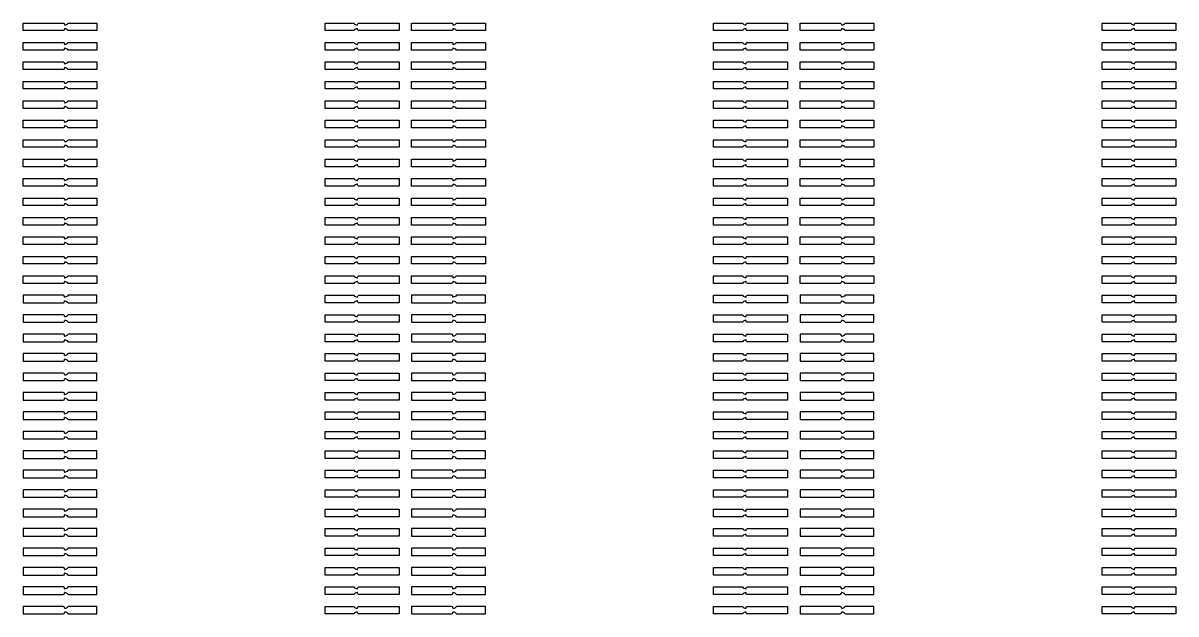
# Model space of a CAD drawing. Extents: x 15393 to 105743, y 58698 to 87977.
# Drawn here: x 59573 to 60493, y 58706 to 59177 of the extents above; entities that cross this region are included whole.
import ezdxf

# ---------------------------------------------------------------- set-up
doc = ezdxf.new("R2010")
doc.units = 13
doc.header["$MEASUREMENT"] = 0
doc.layers.add('Trap Layer', color=80, linetype='Continuous')

# ---------------------------------------------------------------- blocks, each defined once
blk = doc.blocks.new('*U152')
at = {"layer": 'Trap Layer'}
for p, q in [((2.5, 3), (-29.5, 3)), ((-29.5, 3), (-29.5, -3)), ((3.5, 1.76), (3.5, 2)), ((29.5, 3), (6.5, 3)), ((29.5, -3), (29.5, 3)), ((-29.5, -3), (2.5, -3)), ((3.5, -2), (3.5, -1.76)), ((6.5, -3), (29.5, -3))]:
    blk.add_line(p, q, dxfattribs=at)
for centre, radius, start, end in [((2.5, 2), 1, 0, 90), ((3.75, 1.76), 0.25, 180, 274.09604), ((3.5, 5.25), 3.75, 274.09604, 323.1301), ((2.5, -2), 1, 270, 0), ((3.75, -1.76), 0.25, 85.90396, 180), ((3.5, -5.25), 3.75, 36.8699, 85.90396)]:
    blk.add_arc(centre, radius, start, end, dxfattribs=at)
blk = doc.blocks.new('*U153')
at = {"layer": 'Trap Layer', "color": 0, "linetype": 'ByBlock', "lineweight": -2, "transparency": 16777216}
for p in [(0, 0), (0, -15.5), (0, -31), (0, -46.5), (0, -62), (0, -77.5), (0, -93), (0, -108.5), (0, -124), (0, -139.5), (0, -155), (0, -170.5), (0, -186), (0, -201.5), (0, -217), (0, -232.5)]:
    blk.add_blockref('*U152', p, dxfattribs=at)
blk = doc.blocks.new('*U156')
at = {"layer": 'Trap Layer'}
for p, q in [((2.5, 3), (-29.5, 3)), ((-29.5, 3), (-29.5, -3)), ((3.5, 1.76), (3.5, 2)), ((29.5, 3), (6.5, 3)), ((29.5, -3), (29.5, 3)), ((-29.5, -3), (2.5, -3)), ((3.5, -2), (3.5, -1.76)), ((6.5, -3), (29.5, -3))]:
    blk.add_line(p, q, dxfattribs=at)
for centre, radius, start, end in [((2.5, 2), 1, 0, 90), ((3.75, 1.76), 0.25, 180, 274.09604), ((3.5, 5.25), 3.75, 274.09604, 323.1301), ((2.5, -2), 1, 270, 0), ((3.75, -1.76), 0.25, 85.90396, 180), ((3.5, -5.25), 3.75, 36.8699, 85.90396)]:
    blk.add_arc(centre, radius, start, end, dxfattribs=at)
blk = doc.blocks.new('*U157')
at = {"layer": 'Trap Layer', "color": 0, "linetype": 'ByBlock', "lineweight": -2, "transparency": 16777216}
for p in [(0, 0), (0, -15.5), (0, -31), (0, -46.5), (0, -62), (0, -77.5), (0, -93), (0, -108.5), (0, -124), (0, -139.5), (0, -155), (0, -170.5), (0, -186), (0, -201.5), (0, -217), (0, -232.5)]:
    blk.add_blockref('*U156', p, dxfattribs=at)
blk = doc.blocks.new('*U160')
at = {"layer": 'Trap Layer'}
for p, q in [((2.5, 3), (-29.5, 3)), ((-29.5, 3), (-29.5, -3)), ((3.5, 1.76), (3.5, 2)), ((29.5, 3), (6.5, 3)), ((29.5, -3), (29.5, 3)), ((-29.5, -3), (2.5, -3)), ((3.5, -2), (3.5, -1.76)), ((6.5, -3), (29.5, -3))]:
    blk.add_line(p, q, dxfattribs=at)
for centre, radius, start, end in [((2.5, 2), 1, 0, 90), ((3.75, 1.76), 0.25, 180, 274.09604), ((3.5, 5.25), 3.75, 274.09604, 323.1301), ((2.5, -2), 1, 270, 0), ((3.75, -1.76), 0.25, 85.90396, 180), ((3.5, -5.25), 3.75, 36.8699, 85.90396)]:
    blk.add_arc(centre, radius, start, end, dxfattribs=at)
blk = doc.blocks.new('*U161')
at = {"layer": 'Trap Layer', "color": 0, "linetype": 'ByBlock', "lineweight": -2, "transparency": 16777216}
for p in [(0, 0), (0, -15.5), (0, -31), (0, -46.5), (0, -62), (0, -77.5), (0, -93), (0, -108.5), (0, -124), (0, -139.5), (0, -155), (0, -170.5), (0, -186), (0, -201.5), (0, -217), (0, -232.5)]:
    blk.add_blockref('*U160', p, dxfattribs=at)

msp = doc.modelspace()

# ---------------------------------------------------------------- linework, layer by layer
at = {"layer": 'Trap Layer'}
for points in [[(59606.58, 59175.54, 0.217277), (59609.31, 59177.03), (59632.31, 59177.03), (59632.31, 59171.03), (59609.31, 59171.03, 0.217277), (59606.58, 59172.52, 0.435311), (59606.31, 59172.27), (59606.31, 59172.03, -0.414214), (59605.31, 59171.03), (59573.31, 59171.03), (59573.31, 59177.03), (59605.31, 59177.03, -0.414214), (59606.31, 59176.03), (59606.31, 59175.79, 0.435311)], [(59840.04, 59172.52, 0.217277), (59837.31, 59171.03), (59814.31, 59171.03), (59814.31, 59177.03), (59837.31, 59177.03, 0.217277), (59840.04, 59175.54, 0.435311), (59840.31, 59175.79), (59840.31, 59176.03, -0.414214), (59841.31, 59177.03), (59873.31, 59177.03), (59873.31, 59171.03), (59841.31, 59171.03, -0.414214), (59840.31, 59172.03), (59840.31, 59172.27, 0.435311)], [(59916.58, 59175.54, 0.217277), (59919.31, 59177.03), (59942.31, 59177.03), (59942.31, 59171.03), (59919.31, 59171.03, 0.217277), (59916.58, 59172.52, 0.435311), (59916.31, 59172.27), (59916.31, 59172.03, -0.414214), (59915.31, 59171.03), (59883.31, 59171.03), (59883.31, 59177.03), (59915.31, 59177.03, -0.414214), (59916.31, 59176.03), (59916.31, 59175.79, 0.435311)], [(60150.04, 59172.52, 0.217277), (60147.31, 59171.03), (60124.31, 59171.03), (60124.31, 59177.03), (60147.31, 59177.03, 0.217277), (60150.04, 59175.54, 0.435311), (60150.31, 59175.79), (60150.31, 59176.03, -0.414214), (60151.31, 59177.03), (60183.31, 59177.03), (60183.31, 59171.03), (60151.31, 59171.03, -0.414214), (60150.31, 59172.03), (60150.31, 59172.27, 0.435311)], [(60226.58, 59175.54, 0.217277), (60229.31, 59177.03), (60252.31, 59177.03), (60252.31, 59171.03), (60229.31, 59171.03, 0.217277), (60226.58, 59172.52, 0.435311), (60226.31, 59172.27), (60226.31, 59172.03, -0.414214), (60225.31, 59171.03), (60193.31, 59171.03), (60193.31, 59177.03), (60225.31, 59177.03, -0.414214), (60226.31, 59176.03), (60226.31, 59175.79, 0.435311)], [(60460.04, 59172.52, 0.217277), (60457.31, 59171.03), (60434.31, 59171.03), (60434.31, 59177.03), (60457.31, 59177.03, 0.217277), (60460.04, 59175.54, 0.435311), (60460.31, 59175.79), (60460.31, 59176.03, -0.414214), (60461.31, 59177.03), (60493.31, 59177.03), (60493.31, 59171.03), (60461.31, 59171.03, -0.414214), (60460.31, 59172.03), (60460.31, 59172.27, 0.435311)], [(59606.58, 59160.04, 0.217277), (59609.31, 59161.53), (59632.31, 59161.53), (59632.31, 59155.53), (59609.31, 59155.53, 0.217277), (59606.58, 59157.02, 0.435311), (59606.31, 59156.77), (59606.31, 59156.53, -0.414214), (59605.31, 59155.53), (59573.31, 59155.53), (59573.31, 59161.53), (59605.31, 59161.53, -0.414214), (59606.31, 59160.53), (59606.31, 59160.29, 0.435311)], [(59840.04, 59157.02, 0.217277), (59837.31, 59155.53), (59814.31, 59155.53), (59814.31, 59161.53), (59837.31, 59161.53, 0.217277), (59840.04, 59160.04, 0.435311), (59840.31, 59160.29), (59840.31, 59160.53, -0.414214), (59841.31, 59161.53), (59873.31, 59161.53), (59873.31, 59155.53), (59841.31, 59155.53, -0.414214), (59840.31, 59156.53), (59840.31, 59156.77, 0.435311)], [(59916.58, 59160.04, 0.217277), (59919.31, 59161.53), (59942.31, 59161.53), (59942.31, 59155.53), (59919.31, 59155.53, 0.217277), (59916.58, 59157.02, 0.435311), (59916.31, 59156.77), (59916.31, 59156.53, -0.414214), (59915.31, 59155.53), (59883.31, 59155.53), (59883.31, 59161.53), (59915.31, 59161.53, -0.414214), (59916.31, 59160.53), (59916.31, 59160.29, 0.435311)], [(60150.04, 59157.02, 0.217277), (60147.31, 59155.53), (60124.31, 59155.53), (60124.31, 59161.53), (60147.31, 59161.53, 0.217277), (60150.04, 59160.04, 0.435311), (60150.31, 59160.29), (60150.31, 59160.53, -0.414214), (60151.31, 59161.53), (60183.31, 59161.53), (60183.31, 59155.53), (60151.31, 59155.53, -0.414214), (60150.31, 59156.53), (60150.31, 59156.77, 0.435311)], [(60226.58, 59160.04, 0.217277), (60229.31, 59161.53), (60252.31, 59161.53), (60252.31, 59155.53), (60229.31, 59155.53, 0.217277), (60226.58, 59157.02, 0.435311), (60226.31, 59156.77), (60226.31, 59156.53, -0.414214), (60225.31, 59155.53), (60193.31, 59155.53), (60193.31, 59161.53), (60225.31, 59161.53, -0.414214), (60226.31, 59160.53), (60226.31, 59160.29, 0.435311)], [(60460.04, 59157.02, 0.217277), (60457.31, 59155.53), (60434.31, 59155.53), (60434.31, 59161.53), (60457.31, 59161.53, 0.217277), (60460.04, 59160.04, 0.435311), (60460.31, 59160.29), (60460.31, 59160.53, -0.414214), (60461.31, 59161.53), (60493.31, 59161.53), (60493.31, 59155.53), (60461.31, 59155.53, -0.414214), (60460.31, 59156.53), (60460.31, 59156.77, 0.435311)], [(59606.58, 59144.54, 0.217277), (59609.31, 59146.03), (59632.31, 59146.03), (59632.31, 59140.03), (59609.31, 59140.03, 0.217277), (59606.58, 59141.52, 0.435311), (59606.31, 59141.27), (59606.31, 59141.03, -0.414214), (59605.31, 59140.03), (59573.31, 59140.03), (59573.31, 59146.03), (59605.31, 59146.03, -0.414214), (59606.31, 59145.03), (59606.31, 59144.79, 0.435311)], [(59840.04, 59141.52, 0.217277), (59837.31, 59140.03), (59814.31, 59140.03), (59814.31, 59146.03), (59837.31, 59146.03, 0.217277), (59840.04, 59144.54, 0.435311), (59840.31, 59144.79), (59840.31, 59145.03, -0.414214), (59841.31, 59146.03), (59873.31, 59146.03), (59873.31, 59140.03), (59841.31, 59140.03, -0.414214), (59840.31, 59141.03), (59840.31, 59141.27, 0.435311)], [(59916.58, 59144.54, 0.217277), (59919.31, 59146.03), (59942.31, 59146.03), (59942.31, 59140.03), (59919.31, 59140.03, 0.217277), (59916.58, 59141.52, 0.435311), (59916.31, 59141.27), (59916.31, 59141.03, -0.414214), (59915.31, 59140.03), (59883.31, 59140.03), (59883.31, 59146.03), (59915.31, 59146.03, -0.414214), (59916.31, 59145.03), (59916.31, 59144.79, 0.435311)], [(60150.04, 59141.52, 0.217277), (60147.31, 59140.03), (60124.31, 59140.03), (60124.31, 59146.03), (60147.31, 59146.03, 0.217277), (60150.04, 59144.54, 0.435311), (60150.31, 59144.79), (60150.31, 59145.03, -0.414214), (60151.31, 59146.03), (60183.31, 59146.03), (60183.31, 59140.03), (60151.31, 59140.03, -0.414214), (60150.31, 59141.03), (60150.31, 59141.27, 0.435311)], [(60226.58, 59144.54, 0.217277), (60229.31, 59146.03), (60252.31, 59146.03), (60252.31, 59140.03), (60229.31, 59140.03, 0.217277), (60226.58, 59141.52, 0.435311), (60226.31, 59141.27), (60226.31, 59141.03, -0.414214), (60225.31, 59140.03), (60193.31, 59140.03), (60193.31, 59146.03), (60225.31, 59146.03, -0.414214), (60226.31, 59145.03), (60226.31, 59144.79, 0.435311)], [(60460.04, 59141.52, 0.217277), (60457.31, 59140.03), (60434.31, 59140.03), (60434.31, 59146.03), (60457.31, 59146.03, 0.217277), (60460.04, 59144.54, 0.435311), (60460.31, 59144.79), (60460.31, 59145.03, -0.414214), (60461.31, 59146.03), (60493.31, 59146.03), (60493.31, 59140.03), (60461.31, 59140.03, -0.414214), (60460.31, 59141.03), (60460.31, 59141.27, 0.435311)], [(59606.58, 59129.04, 0.217277), (59609.31, 59130.53), (59632.31, 59130.53), (59632.31, 59124.53), (59609.31, 59124.53, 0.217277), (59606.58, 59126.02, 0.435311), (59606.31, 59125.77), (59606.31, 59125.53, -0.414214), (59605.31, 59124.53), (59573.31, 59124.53), (59573.31, 59130.53), (59605.31, 59130.53, -0.414214), (59606.31, 59129.53), (59606.31, 59129.29, 0.435311)], [(59840.04, 59126.02, 0.217277), (59837.31, 59124.53), (59814.31, 59124.53), (59814.31, 59130.53), (59837.31, 59130.53, 0.217277), (59840.04, 59129.04, 0.435311), (59840.31, 59129.29), (59840.31, 59129.53, -0.414214), (59841.31, 59130.53), (59873.31, 59130.53), (59873.31, 59124.53), (59841.31, 59124.53, -0.414214), (59840.31, 59125.53), (59840.31, 59125.77, 0.435311)], [(59916.58, 59129.04, 0.217277), (59919.31, 59130.53), (59942.31, 59130.53), (59942.31, 59124.53), (59919.31, 59124.53, 0.217277), (59916.58, 59126.02, 0.435311), (59916.31, 59125.77), (59916.31, 59125.53, -0.414214), (59915.31, 59124.53), (59883.31, 59124.53), (59883.31, 59130.53), (59915.31, 59130.53, -0.414214), (59916.31, 59129.53), (59916.31, 59129.29, 0.435311)], [(60150.04, 59126.02, 0.217277), (60147.31, 59124.53), (60124.31, 59124.53), (60124.31, 59130.53), (60147.31, 59130.53, 0.217277), (60150.04, 59129.04, 0.435311), (60150.31, 59129.29), (60150.31, 59129.53, -0.414214), (60151.31, 59130.53), (60183.31, 59130.53), (60183.31, 59124.53), (60151.31, 59124.53, -0.414214), (60150.31, 59125.53), (60150.31, 59125.77, 0.435311)], [(60226.58, 59129.04, 0.217277), (60229.31, 59130.53), (60252.31, 59130.53), (60252.31, 59124.53), (60229.31, 59124.53, 0.217277), (60226.58, 59126.02, 0.435311), (60226.31, 59125.77), (60226.31, 59125.53, -0.414214), (60225.31, 59124.53), (60193.31, 59124.53), (60193.31, 59130.53), (60225.31, 59130.53, -0.414214), (60226.31, 59129.53), (60226.31, 59129.29, 0.435311)], [(60460.04, 59126.02, 0.217277), (60457.31, 59124.53), (60434.31, 59124.53), (60434.31, 59130.53), (60457.31, 59130.53, 0.217277), (60460.04, 59129.04, 0.435311), (60460.31, 59129.29), (60460.31, 59129.53, -0.414214), (60461.31, 59130.53), (60493.31, 59130.53), (60493.31, 59124.53), (60461.31, 59124.53, -0.414214), (60460.31, 59125.53), (60460.31, 59125.77, 0.435311)], [(59606.58, 59113.54, 0.217277), (59609.31, 59115.03), (59632.31, 59115.03), (59632.31, 59109.03), (59609.31, 59109.03, 0.217277), (59606.58, 59110.52, 0.435311), (59606.31, 59110.27), (59606.31, 59110.03, -0.414214), (59605.31, 59109.03), (59573.31, 59109.03), (59573.31, 59115.03), (59605.31, 59115.03, -0.414214), (59606.31, 59114.03), (59606.31, 59113.79, 0.435311)], [(59840.04, 59110.52, 0.217277), (59837.31, 59109.03), (59814.31, 59109.03), (59814.31, 59115.03), (59837.31, 59115.03, 0.217277), (59840.04, 59113.54, 0.435311), (59840.31, 59113.79), (59840.31, 59114.03, -0.414214), (59841.31, 59115.03), (59873.31, 59115.03), (59873.31, 59109.03), (59841.31, 59109.03, -0.414214), (59840.31, 59110.03), (59840.31, 59110.27, 0.435311)], [(59916.58, 59113.54, 0.217277), (59919.31, 59115.03), (59942.31, 59115.03), (59942.31, 59109.03), (59919.31, 59109.03, 0.217277), (59916.58, 59110.52, 0.435311), (59916.31, 59110.27), (59916.31, 59110.03, -0.414214), (59915.31, 59109.03), (59883.31, 59109.03), (59883.31, 59115.03), (59915.31, 59115.03, -0.414214), (59916.31, 59114.03), (59916.31, 59113.79, 0.435311)], [(60150.04, 59110.52, 0.217277), (60147.31, 59109.03), (60124.31, 59109.03), (60124.31, 59115.03), (60147.31, 59115.03, 0.217277), (60150.04, 59113.54, 0.435311), (60150.31, 59113.79), (60150.31, 59114.03, -0.414214), (60151.31, 59115.03), (60183.31, 59115.03), (60183.31, 59109.03), (60151.31, 59109.03, -0.414214), (60150.31, 59110.03), (60150.31, 59110.27, 0.435311)], [(60226.58, 59113.54, 0.217277), (60229.31, 59115.03), (60252.31, 59115.03), (60252.31, 59109.03), (60229.31, 59109.03, 0.217277), (60226.58, 59110.52, 0.435311), (60226.31, 59110.27), (60226.31, 59110.03, -0.414214), (60225.31, 59109.03), (60193.31, 59109.03), (60193.31, 59115.03), (60225.31, 59115.03, -0.414214), (60226.31, 59114.03), (60226.31, 59113.79, 0.435311)], [(60460.04, 59110.52, 0.217277), (60457.31, 59109.03), (60434.31, 59109.03), (60434.31, 59115.03), (60457.31, 59115.03, 0.217277), (60460.04, 59113.54, 0.435311), (60460.31, 59113.79), (60460.31, 59114.03, -0.414214), (60461.31, 59115.03), (60493.31, 59115.03), (60493.31, 59109.03), (60461.31, 59109.03, -0.414214), (60460.31, 59110.03), (60460.31, 59110.27, 0.435311)], [(59606.58, 59098.04, 0.217277), (59609.31, 59099.53), (59632.31, 59099.53), (59632.31, 59093.53), (59609.31, 59093.53, 0.217277), (59606.58, 59095.02, 0.435311), (59606.31, 59094.77), (59606.31, 59094.53, -0.414214), (59605.31, 59093.53), (59573.31, 59093.53), (59573.31, 59099.53), (59605.31, 59099.53, -0.414214), (59606.31, 59098.53), (59606.31, 59098.29, 0.435311)], [(59840.04, 59095.02, 0.217277), (59837.31, 59093.53), (59814.31, 59093.53), (59814.31, 59099.53), (59837.31, 59099.53, 0.217277), (59840.04, 59098.04, 0.435311), (59840.31, 59098.29), (59840.31, 59098.53, -0.414214), (59841.31, 59099.53), (59873.31, 59099.53), (59873.31, 59093.53), (59841.31, 59093.53, -0.414214), (59840.31, 59094.53), (59840.31, 59094.77, 0.435311)], [(59916.58, 59098.04, 0.217277), (59919.31, 59099.53), (59942.31, 59099.53), (59942.31, 59093.53), (59919.31, 59093.53, 0.217277), (59916.58, 59095.02, 0.435311), (59916.31, 59094.77), (59916.31, 59094.53, -0.414214), (59915.31, 59093.53), (59883.31, 59093.53), (59883.31, 59099.53), (59915.31, 59099.53, -0.414214), (59916.31, 59098.53), (59916.31, 59098.29, 0.435311)], [(60150.04, 59095.02, 0.217277), (60147.31, 59093.53), (60124.31, 59093.53), (60124.31, 59099.53), (60147.31, 59099.53, 0.217277), (60150.04, 59098.04, 0.435311), (60150.31, 59098.29), (60150.31, 59098.53, -0.414214), (60151.31, 59099.53), (60183.31, 59099.53), (60183.31, 59093.53), (60151.31, 59093.53, -0.414214), (60150.31, 59094.53), (60150.31, 59094.77, 0.435311)], [(60226.58, 59098.04, 0.217277), (60229.31, 59099.53), (60252.31, 59099.53), (60252.31, 59093.53), (60229.31, 59093.53, 0.217277), (60226.58, 59095.02, 0.435311), (60226.31, 59094.77), (60226.31, 59094.53, -0.414214), (60225.31, 59093.53), (60193.31, 59093.53), (60193.31, 59099.53), (60225.31, 59099.53, -0.414214), (60226.31, 59098.53), (60226.31, 59098.29, 0.435311)], [(60460.04, 59095.02, 0.217277), (60457.31, 59093.53), (60434.31, 59093.53), (60434.31, 59099.53), (60457.31, 59099.53, 0.217277), (60460.04, 59098.04, 0.435311), (60460.31, 59098.29), (60460.31, 59098.53, -0.414214), (60461.31, 59099.53), (60493.31, 59099.53), (60493.31, 59093.53), (60461.31, 59093.53, -0.414214), (60460.31, 59094.53), (60460.31, 59094.77, 0.435311)], [(59606.58, 59082.54, 0.217277), (59609.31, 59084.03), (59632.31, 59084.03), (59632.31, 59078.03), (59609.31, 59078.03, 0.217277), (59606.58, 59079.52, 0.435311), (59606.31, 59079.27), (59606.31, 59079.03, -0.414214), (59605.31, 59078.03), (59573.31, 59078.03), (59573.31, 59084.03), (59605.31, 59084.03, -0.414214), (59606.31, 59083.03), (59606.31, 59082.79, 0.435311)], [(59840.04, 59079.52, 0.217277), (59837.31, 59078.03), (59814.31, 59078.03), (59814.31, 59084.03), (59837.31, 59084.03, 0.217277), (59840.04, 59082.54, 0.435311), (59840.31, 59082.79), (59840.31, 59083.03, -0.414214), (59841.31, 59084.03), (59873.31, 59084.03), (59873.31, 59078.03), (59841.31, 59078.03, -0.414214), (59840.31, 59079.03), (59840.31, 59079.27, 0.435311)], [(59916.58, 59082.54, 0.217277), (59919.31, 59084.03), (59942.31, 59084.03), (59942.31, 59078.03), (59919.31, 59078.03, 0.217277), (59916.58, 59079.52, 0.435311), (59916.31, 59079.27), (59916.31, 59079.03, -0.414214), (59915.31, 59078.03), (59883.31, 59078.03), (59883.31, 59084.03), (59915.31, 59084.03, -0.414214), (59916.31, 59083.03), (59916.31, 59082.79, 0.435311)], [(60150.04, 59079.52, 0.217277), (60147.31, 59078.03), (60124.31, 59078.03), (60124.31, 59084.03), (60147.31, 59084.03, 0.217277), (60150.04, 59082.54, 0.435311), (60150.31, 59082.79), (60150.31, 59083.03, -0.414214), (60151.31, 59084.03), (60183.31, 59084.03), (60183.31, 59078.03), (60151.31, 59078.03, -0.414214), (60150.31, 59079.03), (60150.31, 59079.27, 0.435311)], [(60226.58, 59082.54, 0.217277), (60229.31, 59084.03), (60252.31, 59084.03), (60252.31, 59078.03), (60229.31, 59078.03, 0.217277), (60226.58, 59079.52, 0.435311), (60226.31, 59079.27), (60226.31, 59079.03, -0.414214), (60225.31, 59078.03), (60193.31, 59078.03), (60193.31, 59084.03), (60225.31, 59084.03, -0.414214), (60226.31, 59083.03), (60226.31, 59082.79, 0.435311)], [(60460.04, 59079.52, 0.217277), (60457.31, 59078.03), (60434.31, 59078.03), (60434.31, 59084.03), (60457.31, 59084.03, 0.217277), (60460.04, 59082.54, 0.435311), (60460.31, 59082.79), (60460.31, 59083.03, -0.414214), (60461.31, 59084.03), (60493.31, 59084.03), (60493.31, 59078.03), (60461.31, 59078.03, -0.414214), (60460.31, 59079.03), (60460.31, 59079.27, 0.435311)], [(59606.58, 59067.04, 0.217277), (59609.31, 59068.53), (59632.31, 59068.53), (59632.31, 59062.53), (59609.31, 59062.53, 0.217277), (59606.58, 59064.02, 0.435311), (59606.31, 59063.77), (59606.31, 59063.53, -0.414214), (59605.31, 59062.53), (59573.31, 59062.53), (59573.31, 59068.53), (59605.31, 59068.53, -0.414214), (59606.31, 59067.53), (59606.31, 59067.29, 0.435311)], [(59840.04, 59064.02, 0.217277), (59837.31, 59062.53), (59814.31, 59062.53), (59814.31, 59068.53), (59837.31, 59068.53, 0.217277), (59840.04, 59067.04, 0.435311), (59840.31, 59067.29), (59840.31, 59067.53, -0.414214), (59841.31, 59068.53), (59873.31, 59068.53), (59873.31, 59062.53), (59841.31, 59062.53, -0.414214), (59840.31, 59063.53), (59840.31, 59063.77, 0.435311)], [(59916.58, 59067.04, 0.217277), (59919.31, 59068.53), (59942.31, 59068.53), (59942.31, 59062.53), (59919.31, 59062.53, 0.217277), (59916.58, 59064.02, 0.435311), (59916.31, 59063.77), (59916.31, 59063.53, -0.414214), (59915.31, 59062.53), (59883.31, 59062.53), (59883.31, 59068.53), (59915.31, 59068.53, -0.414214), (59916.31, 59067.53), (59916.31, 59067.29, 0.435311)], [(60150.04, 59064.02, 0.217277), (60147.31, 59062.53), (60124.31, 59062.53), (60124.31, 59068.53), (60147.31, 59068.53, 0.217277), (60150.04, 59067.04, 0.435311), (60150.31, 59067.29), (60150.31, 59067.53, -0.414214), (60151.31, 59068.53), (60183.31, 59068.53), (60183.31, 59062.53), (60151.31, 59062.53, -0.414214), (60150.31, 59063.53), (60150.31, 59063.77, 0.435311)], [(60226.58, 59067.04, 0.217277), (60229.31, 59068.53), (60252.31, 59068.53), (60252.31, 59062.53), (60229.31, 59062.53, 0.217277), (60226.58, 59064.02, 0.435311), (60226.31, 59063.77), (60226.31, 59063.53, -0.414214), (60225.31, 59062.53), (60193.31, 59062.53), (60193.31, 59068.53), (60225.31, 59068.53, -0.414214), (60226.31, 59067.53), (60226.31, 59067.29, 0.435311)], [(60460.04, 59064.02, 0.217277), (60457.31, 59062.53), (60434.31, 59062.53), (60434.31, 59068.53), (60457.31, 59068.53, 0.217277), (60460.04, 59067.04, 0.435311), (60460.31, 59067.29), (60460.31, 59067.53, -0.414214), (60461.31, 59068.53), (60493.31, 59068.53), (60493.31, 59062.53), (60461.31, 59062.53, -0.414214), (60460.31, 59063.53), (60460.31, 59063.77, 0.435311)], [(59606.58, 59051.54, 0.217277), (59609.31, 59053.03), (59632.31, 59053.03), (59632.31, 59047.03), (59609.31, 59047.03, 0.217277), (59606.58, 59048.52, 0.435311), (59606.31, 59048.27), (59606.31, 59048.03, -0.414214), (59605.31, 59047.03), (59573.31, 59047.03), (59573.31, 59053.03), (59605.31, 59053.03, -0.414214), (59606.31, 59052.03), (59606.31, 59051.79, 0.435311)], [(59840.04, 59048.52, 0.217277), (59837.31, 59047.03), (59814.31, 59047.03), (59814.31, 59053.03), (59837.31, 59053.03, 0.217277), (59840.04, 59051.54, 0.435311), (59840.31, 59051.79), (59840.31, 59052.03, -0.414214), (59841.31, 59053.03), (59873.31, 59053.03), (59873.31, 59047.03), (59841.31, 59047.03, -0.414214), (59840.31, 59048.03), (59840.31, 59048.27, 0.435311)], [(59916.58, 59051.54, 0.217277), (59919.31, 59053.03), (59942.31, 59053.03), (59942.31, 59047.03), (59919.31, 59047.03, 0.217277), (59916.58, 59048.52, 0.435311), (59916.31, 59048.27), (59916.31, 59048.03, -0.414214), (59915.31, 59047.03), (59883.31, 59047.03), (59883.31, 59053.03), (59915.31, 59053.03, -0.414214), (59916.31, 59052.03), (59916.31, 59051.79, 0.435311)], [(60150.04, 59048.52, 0.217277), (60147.31, 59047.03), (60124.31, 59047.03), (60124.31, 59053.03), (60147.31, 59053.03, 0.217277), (60150.04, 59051.54, 0.435311), (60150.31, 59051.79), (60150.31, 59052.03, -0.414214), (60151.31, 59053.03), (60183.31, 59053.03), (60183.31, 59047.03), (60151.31, 59047.03, -0.414214), (60150.31, 59048.03), (60150.31, 59048.27, 0.435311)], [(60226.58, 59051.54, 0.217277), (60229.31, 59053.03), (60252.31, 59053.03), (60252.31, 59047.03), (60229.31, 59047.03, 0.217277), (60226.58, 59048.52, 0.435311), (60226.31, 59048.27), (60226.31, 59048.03, -0.414214), (60225.31, 59047.03), (60193.31, 59047.03), (60193.31, 59053.03), (60225.31, 59053.03, -0.414214), (60226.31, 59052.03), (60226.31, 59051.79, 0.435311)], [(60460.04, 59048.52, 0.217277), (60457.31, 59047.03), (60434.31, 59047.03), (60434.31, 59053.03), (60457.31, 59053.03, 0.217277), (60460.04, 59051.54, 0.435311), (60460.31, 59051.79), (60460.31, 59052.03, -0.414214), (60461.31, 59053.03), (60493.31, 59053.03), (60493.31, 59047.03), (60461.31, 59047.03, -0.414214), (60460.31, 59048.03), (60460.31, 59048.27, 0.435311)], [(59606.58, 59036.04, 0.217277), (59609.31, 59037.53), (59632.31, 59037.53), (59632.31, 59031.53), (59609.31, 59031.53, 0.217277), (59606.58, 59033.02, 0.435311), (59606.31, 59032.77), (59606.31, 59032.53, -0.414214), (59605.31, 59031.53), (59573.31, 59031.53), (59573.31, 59037.53), (59605.31, 59037.53, -0.414214), (59606.31, 59036.53), (59606.31, 59036.29, 0.435311)], [(59840.04, 59033.02, 0.217277), (59837.31, 59031.53), (59814.31, 59031.53), (59814.31, 59037.53), (59837.31, 59037.53, 0.217277), (59840.04, 59036.04, 0.435311), (59840.31, 59036.29), (59840.31, 59036.53, -0.414214), (59841.31, 59037.53), (59873.31, 59037.53), (59873.31, 59031.53), (59841.31, 59031.53, -0.414214), (59840.31, 59032.53), (59840.31, 59032.77, 0.435311)], [(59916.58, 59036.04, 0.217277), (59919.31, 59037.53), (59942.31, 59037.53), (59942.31, 59031.53), (59919.31, 59031.53, 0.217277), (59916.58, 59033.02, 0.435311), (59916.31, 59032.77), (59916.31, 59032.53, -0.414214), (59915.31, 59031.53), (59883.31, 59031.53), (59883.31, 59037.53), (59915.31, 59037.53, -0.414214), (59916.31, 59036.53), (59916.31, 59036.29, 0.435311)], [(60150.04, 59033.02, 0.217277), (60147.31, 59031.53), (60124.31, 59031.53), (60124.31, 59037.53), (60147.31, 59037.53, 0.217277), (60150.04, 59036.04, 0.435311), (60150.31, 59036.29), (60150.31, 59036.53, -0.414214), (60151.31, 59037.53), (60183.31, 59037.53), (60183.31, 59031.53), (60151.31, 59031.53, -0.414214), (60150.31, 59032.53), (60150.31, 59032.77, 0.435311)], [(60226.58, 59036.04, 0.217277), (60229.31, 59037.53), (60252.31, 59037.53), (60252.31, 59031.53), (60229.31, 59031.53, 0.217277), (60226.58, 59033.02, 0.435311), (60226.31, 59032.77), (60226.31, 59032.53, -0.414214), (60225.31, 59031.53), (60193.31, 59031.53), (60193.31, 59037.53), (60225.31, 59037.53, -0.414214), (60226.31, 59036.53), (60226.31, 59036.29, 0.435311)], [(60460.04, 59033.02, 0.217277), (60457.31, 59031.53), (60434.31, 59031.53), (60434.31, 59037.53), (60457.31, 59037.53, 0.217277), (60460.04, 59036.04, 0.435311), (60460.31, 59036.29), (60460.31, 59036.53, -0.414214), (60461.31, 59037.53), (60493.31, 59037.53), (60493.31, 59031.53), (60461.31, 59031.53, -0.414214), (60460.31, 59032.53), (60460.31, 59032.77, 0.435311)], [(59606.58, 59020.54, 0.217277), (59609.31, 59022.03), (59632.31, 59022.03), (59632.31, 59016.03), (59609.31, 59016.03, 0.217277), (59606.58, 59017.52, 0.435311), (59606.31, 59017.27), (59606.31, 59017.03, -0.414214), (59605.31, 59016.03), (59573.31, 59016.03), (59573.31, 59022.03), (59605.31, 59022.03, -0.414214), (59606.31, 59021.03), (59606.31, 59020.79, 0.435311)], [(59840.04, 59017.52, 0.217277), (59837.31, 59016.03), (59814.31, 59016.03), (59814.31, 59022.03), (59837.31, 59022.03, 0.217277), (59840.04, 59020.54, 0.435311), (59840.31, 59020.79), (59840.31, 59021.03, -0.414214), (59841.31, 59022.03), (59873.31, 59022.03), (59873.31, 59016.03), (59841.31, 59016.03, -0.414214), (59840.31, 59017.03), (59840.31, 59017.27, 0.435311)], [(59916.58, 59020.54, 0.217277), (59919.31, 59022.03), (59942.31, 59022.03), (59942.31, 59016.03), (59919.31, 59016.03, 0.217277), (59916.58, 59017.52, 0.435311), (59916.31, 59017.27), (59916.31, 59017.03, -0.414214), (59915.31, 59016.03), (59883.31, 59016.03), (59883.31, 59022.03), (59915.31, 59022.03, -0.414214), (59916.31, 59021.03), (59916.31, 59020.79, 0.435311)], [(60150.04, 59017.52, 0.217277), (60147.31, 59016.03), (60124.31, 59016.03), (60124.31, 59022.03), (60147.31, 59022.03, 0.217277), (60150.04, 59020.54, 0.435311), (60150.31, 59020.79), (60150.31, 59021.03, -0.414214), (60151.31, 59022.03), (60183.31, 59022.03), (60183.31, 59016.03), (60151.31, 59016.03, -0.414214), (60150.31, 59017.03), (60150.31, 59017.27, 0.435311)], [(60226.58, 59020.54, 0.217277), (60229.31, 59022.03), (60252.31, 59022.03), (60252.31, 59016.03), (60229.31, 59016.03, 0.217277), (60226.58, 59017.52, 0.435311), (60226.31, 59017.27), (60226.31, 59017.03, -0.414214), (60225.31, 59016.03), (60193.31, 59016.03), (60193.31, 59022.03), (60225.31, 59022.03, -0.414214), (60226.31, 59021.03), (60226.31, 59020.79, 0.435311)], [(60460.04, 59017.52, 0.217277), (60457.31, 59016.03), (60434.31, 59016.03), (60434.31, 59022.03), (60457.31, 59022.03, 0.217277), (60460.04, 59020.54, 0.435311), (60460.31, 59020.79), (60460.31, 59021.03, -0.414214), (60461.31, 59022.03), (60493.31, 59022.03), (60493.31, 59016.03), (60461.31, 59016.03, -0.414214), (60460.31, 59017.03), (60460.31, 59017.27, 0.435311)], [(59606.58, 59005.04, 0.217277), (59609.31, 59006.53), (59632.31, 59006.53), (59632.31, 59000.53), (59609.31, 59000.53, 0.217277), (59606.58, 59002.02, 0.435311), (59606.31, 59001.77), (59606.31, 59001.53, -0.414214), (59605.31, 59000.53), (59573.31, 59000.53), (59573.31, 59006.53), (59605.31, 59006.53, -0.414214), (59606.31, 59005.53), (59606.31, 59005.29, 0.435311)], [(59840.04, 59002.02, 0.217277), (59837.31, 59000.53), (59814.31, 59000.53), (59814.31, 59006.53), (59837.31, 59006.53, 0.217277), (59840.04, 59005.04, 0.435311), (59840.31, 59005.29), (59840.31, 59005.53, -0.414214), (59841.31, 59006.53), (59873.31, 59006.53), (59873.31, 59000.53), (59841.31, 59000.53, -0.414214), (59840.31, 59001.53), (59840.31, 59001.77, 0.435311)], [(59916.58, 59005.04, 0.217277), (59919.31, 59006.53), (59942.31, 59006.53), (59942.31, 59000.53), (59919.31, 59000.53, 0.217277), (59916.58, 59002.02, 0.435311), (59916.31, 59001.77), (59916.31, 59001.53, -0.414214), (59915.31, 59000.53), (59883.31, 59000.53), (59883.31, 59006.53), (59915.31, 59006.53, -0.414214), (59916.31, 59005.53), (59916.31, 59005.29, 0.435311)], [(60150.04, 59002.02, 0.217277), (60147.31, 59000.53), (60124.31, 59000.53), (60124.31, 59006.53), (60147.31, 59006.53, 0.217277), (60150.04, 59005.04, 0.435311), (60150.31, 59005.29), (60150.31, 59005.53, -0.414214), (60151.31, 59006.53), (60183.31, 59006.53), (60183.31, 59000.53), (60151.31, 59000.53, -0.414214), (60150.31, 59001.53), (60150.31, 59001.77, 0.435311)], [(60226.58, 59005.04, 0.217277), (60229.31, 59006.53), (60252.31, 59006.53), (60252.31, 59000.53), (60229.31, 59000.53, 0.217277), (60226.58, 59002.02, 0.435311), (60226.31, 59001.77), (60226.31, 59001.53, -0.414214), (60225.31, 59000.53), (60193.31, 59000.53), (60193.31, 59006.53), (60225.31, 59006.53, -0.414214), (60226.31, 59005.53), (60226.31, 59005.29, 0.435311)], [(60460.04, 59002.02, 0.217277), (60457.31, 59000.53), (60434.31, 59000.53), (60434.31, 59006.53), (60457.31, 59006.53, 0.217277), (60460.04, 59005.04, 0.435311), (60460.31, 59005.29), (60460.31, 59005.53, -0.414214), (60461.31, 59006.53), (60493.31, 59006.53), (60493.31, 59000.53), (60461.31, 59000.53, -0.414214), (60460.31, 59001.53), (60460.31, 59001.77, 0.435311)], [(59606.58, 58989.54, 0.217277), (59609.31, 58991.03), (59632.31, 58991.03), (59632.31, 58985.03), (59609.31, 58985.03, 0.217277), (59606.58, 58986.52, 0.435311), (59606.31, 58986.27), (59606.31, 58986.03, -0.414214), (59605.31, 58985.03), (59573.31, 58985.03), (59573.31, 58991.03), (59605.31, 58991.03, -0.414214), (59606.31, 58990.03), (59606.31, 58989.79, 0.435311)], [(59840.04, 58986.52, 0.217277), (59837.31, 58985.03), (59814.31, 58985.03), (59814.31, 58991.03), (59837.31, 58991.03, 0.217277), (59840.04, 58989.54, 0.435311), (59840.31, 58989.79), (59840.31, 58990.03, -0.414214), (59841.31, 58991.03), (59873.31, 58991.03), (59873.31, 58985.03), (59841.31, 58985.03, -0.414214), (59840.31, 58986.03), (59840.31, 58986.27, 0.435311)], [(59916.58, 58989.54, 0.217277), (59919.31, 58991.03), (59942.31, 58991.03), (59942.31, 58985.03), (59919.31, 58985.03, 0.217277), (59916.58, 58986.52, 0.435311), (59916.31, 58986.27), (59916.31, 58986.03, -0.414214), (59915.31, 58985.03), (59883.31, 58985.03), (59883.31, 58991.03), (59915.31, 58991.03, -0.414214), (59916.31, 58990.03), (59916.31, 58989.79, 0.435311)], [(60150.04, 58986.52, 0.217277), (60147.31, 58985.03), (60124.31, 58985.03), (60124.31, 58991.03), (60147.31, 58991.03, 0.217277), (60150.04, 58989.54, 0.435311), (60150.31, 58989.79), (60150.31, 58990.03, -0.414214), (60151.31, 58991.03), (60183.31, 58991.03), (60183.31, 58985.03), (60151.31, 58985.03, -0.414214), (60150.31, 58986.03), (60150.31, 58986.27, 0.435311)], [(60226.58, 58989.54, 0.217277), (60229.31, 58991.03), (60252.31, 58991.03), (60252.31, 58985.03), (60229.31, 58985.03, 0.217277), (60226.58, 58986.52, 0.435311), (60226.31, 58986.27), (60226.31, 58986.03, -0.414214), (60225.31, 58985.03), (60193.31, 58985.03), (60193.31, 58991.03), (60225.31, 58991.03, -0.414214), (60226.31, 58990.03), (60226.31, 58989.79, 0.435311)], [(60460.04, 58986.52, 0.217277), (60457.31, 58985.03), (60434.31, 58985.03), (60434.31, 58991.03), (60457.31, 58991.03, 0.217277), (60460.04, 58989.54, 0.435311), (60460.31, 58989.79), (60460.31, 58990.03, -0.414214), (60461.31, 58991.03), (60493.31, 58991.03), (60493.31, 58985.03), (60461.31, 58985.03, -0.414214), (60460.31, 58986.03), (60460.31, 58986.27, 0.435311)], [(59606.58, 58974.04, 0.217277), (59609.31, 58975.53), (59632.31, 58975.53), (59632.31, 58969.53), (59609.31, 58969.53, 0.217277), (59606.58, 58971.02, 0.435311), (59606.31, 58970.77), (59606.31, 58970.53, -0.414214), (59605.31, 58969.53), (59573.31, 58969.53), (59573.31, 58975.53), (59605.31, 58975.53, -0.414214), (59606.31, 58974.53), (59606.31, 58974.29, 0.435311)], [(59840.04, 58971.02, 0.217277), (59837.31, 58969.53), (59814.31, 58969.53), (59814.31, 58975.53), (59837.31, 58975.53, 0.217277), (59840.04, 58974.04, 0.435311), (59840.31, 58974.29), (59840.31, 58974.53, -0.414214), (59841.31, 58975.53), (59873.31, 58975.53), (59873.31, 58969.53), (59841.31, 58969.53, -0.414214), (59840.31, 58970.53), (59840.31, 58970.77, 0.435311)], [(59916.58, 58974.04, 0.217277), (59919.31, 58975.53), (59942.31, 58975.53), (59942.31, 58969.53), (59919.31, 58969.53, 0.217277), (59916.58, 58971.02, 0.435311), (59916.31, 58970.77), (59916.31, 58970.53, -0.414214), (59915.31, 58969.53), (59883.31, 58969.53), (59883.31, 58975.53), (59915.31, 58975.53, -0.414214), (59916.31, 58974.53), (59916.31, 58974.29, 0.435311)], [(60150.04, 58971.02, 0.217277), (60147.31, 58969.53), (60124.31, 58969.53), (60124.31, 58975.53), (60147.31, 58975.53, 0.217277), (60150.04, 58974.04, 0.435311), (60150.31, 58974.29), (60150.31, 58974.53, -0.414214), (60151.31, 58975.53), (60183.31, 58975.53), (60183.31, 58969.53), (60151.31, 58969.53, -0.414214), (60150.31, 58970.53), (60150.31, 58970.77, 0.435311)], [(60226.58, 58974.04, 0.217277), (60229.31, 58975.53), (60252.31, 58975.53), (60252.31, 58969.53), (60229.31, 58969.53, 0.217277), (60226.58, 58971.02, 0.435311), (60226.31, 58970.77), (60226.31, 58970.53, -0.414214), (60225.31, 58969.53), (60193.31, 58969.53), (60193.31, 58975.53), (60225.31, 58975.53, -0.414214), (60226.31, 58974.53), (60226.31, 58974.29, 0.435311)], [(60460.04, 58971.02, 0.217277), (60457.31, 58969.53), (60434.31, 58969.53), (60434.31, 58975.53), (60457.31, 58975.53, 0.217277), (60460.04, 58974.04, 0.435311), (60460.31, 58974.29), (60460.31, 58974.53, -0.414214), (60461.31, 58975.53), (60493.31, 58975.53), (60493.31, 58969.53), (60461.31, 58969.53, -0.414214), (60460.31, 58970.53), (60460.31, 58970.77, 0.435311)], [(59605.31, 58960.03), (59573.31, 58960.03), (59573.31, 58954.03), (59605.31, 58954.03, 0.414214), (59606.31, 58955.03), (59606.31, 58955.27, -0.435311), (59606.58, 58955.52, -0.217277), (59609.31, 58954.03), (59632.31, 58954.03), (59632.31, 58960.03), (59609.31, 58960.03, -0.217277), (59606.58, 58958.54, -0.435311), (59606.31, 58958.79), (59606.31, 58959.03, 0.414214)], [(59840.04, 58955.52, 0.217277), (59837.31, 58954.03), (59814.31, 58954.03), (59814.31, 58960.03), (59837.31, 58960.03, 0.217277), (59840.04, 58958.54, 0.435311), (59840.31, 58958.79), (59840.31, 58959.03, -0.414214), (59841.31, 58960.03), (59873.31, 58960.03), (59873.31, 58954.03), (59841.31, 58954.03, -0.414214), (59840.31, 58955.03), (59840.31, 58955.27, 0.435311)], [(59915.31, 58960.03), (59883.31, 58960.03), (59883.31, 58954.03), (59915.31, 58954.03, 0.414214), (59916.31, 58955.03), (59916.31, 58955.27, -0.435311), (59916.58, 58955.52, -0.217277), (59919.31, 58954.03), (59942.31, 58954.03), (59942.31, 58960.03), (59919.31, 58960.03, -0.217277), (59916.58, 58958.54, -0.435311), (59916.31, 58958.79), (59916.31, 58959.03, 0.414214)], [(60150.04, 58955.52, 0.217277), (60147.31, 58954.03), (60124.31, 58954.03), (60124.31, 58960.03), (60147.31, 58960.03, 0.217277), (60150.04, 58958.54, 0.435311), (60150.31, 58958.79), (60150.31, 58959.03, -0.414214), (60151.31, 58960.03), (60183.31, 58960.03), (60183.31, 58954.03), (60151.31, 58954.03, -0.414214), (60150.31, 58955.03), (60150.31, 58955.27, 0.435311)], [(60225.31, 58960.03), (60193.31, 58960.03), (60193.31, 58954.03), (60225.31, 58954.03, 0.414214), (60226.31, 58955.03), (60226.31, 58955.27, -0.435311), (60226.58, 58955.52, -0.217277), (60229.31, 58954.03), (60252.31, 58954.03), (60252.31, 58960.03), (60229.31, 58960.03, -0.217277), (60226.58, 58958.54, -0.435311), (60226.31, 58958.79), (60226.31, 58959.03, 0.414214)], [(60460.04, 58955.52, 0.217277), (60457.31, 58954.03), (60434.31, 58954.03), (60434.31, 58960.03), (60457.31, 58960.03, 0.217277), (60460.04, 58958.54, 0.435311), (60460.31, 58958.79), (60460.31, 58959.03, -0.414214), (60461.31, 58960.03), (60493.31, 58960.03), (60493.31, 58954.03), (60461.31, 58954.03, -0.414214), (60460.31, 58955.03), (60460.31, 58955.27, 0.435311)], [(59840.04, 58940.02, 0.217277), (59837.31, 58938.53), (59814.31, 58938.53), (59814.31, 58944.53), (59837.31, 58944.53, 0.217277), (59840.04, 58943.04, 0.435311), (59840.31, 58943.29), (59840.31, 58943.53, -0.414214), (59841.31, 58944.53), (59873.31, 58944.53), (59873.31, 58938.53), (59841.31, 58938.53, -0.414214), (59840.31, 58939.53), (59840.31, 58939.77, 0.435311)], [(60150.04, 58940.02, 0.217277), (60147.31, 58938.53), (60124.31, 58938.53), (60124.31, 58944.53), (60147.31, 58944.53, 0.217277), (60150.04, 58943.04, 0.435311), (60150.31, 58943.29), (60150.31, 58943.53, -0.414214), (60151.31, 58944.53), (60183.31, 58944.53), (60183.31, 58938.53), (60151.31, 58938.53, -0.414214), (60150.31, 58939.53), (60150.31, 58939.77, 0.435311)], [(60460.04, 58940.02, 0.217277), (60457.31, 58938.53), (60434.31, 58938.53), (60434.31, 58944.53), (60457.31, 58944.53, 0.217277), (60460.04, 58943.04, 0.435311), (60460.31, 58943.29), (60460.31, 58943.53, -0.414214), (60461.31, 58944.53), (60493.31, 58944.53), (60493.31, 58938.53), (60461.31, 58938.53, -0.414214), (60460.31, 58939.53), (60460.31, 58939.77, 0.435311)], [(59840.04, 58924.52, 0.217277), (59837.31, 58923.03), (59814.31, 58923.03), (59814.31, 58929.03), (59837.31, 58929.03, 0.217277), (59840.04, 58927.54, 0.435311), (59840.31, 58927.79), (59840.31, 58928.03, -0.414214), (59841.31, 58929.03), (59873.31, 58929.03), (59873.31, 58923.03), (59841.31, 58923.03, -0.414214), (59840.31, 58924.03), (59840.31, 58924.27, 0.435311)], [(60150.04, 58924.52, 0.217277), (60147.31, 58923.03), (60124.31, 58923.03), (60124.31, 58929.03), (60147.31, 58929.03, 0.217277), (60150.04, 58927.54, 0.435311), (60150.31, 58927.79), (60150.31, 58928.03, -0.414214), (60151.31, 58929.03), (60183.31, 58929.03), (60183.31, 58923.03), (60151.31, 58923.03, -0.414214), (60150.31, 58924.03), (60150.31, 58924.27, 0.435311)], [(60460.04, 58924.52, 0.217277), (60457.31, 58923.03), (60434.31, 58923.03), (60434.31, 58929.03), (60457.31, 58929.03, 0.217277), (60460.04, 58927.54, 0.435311), (60460.31, 58927.79), (60460.31, 58928.03, -0.414214), (60461.31, 58929.03), (60493.31, 58929.03), (60493.31, 58923.03), (60461.31, 58923.03, -0.414214), (60460.31, 58924.03), (60460.31, 58924.27, 0.435311)], [(59840.04, 58909.02, 0.217277), (59837.31, 58907.53), (59814.31, 58907.53), (59814.31, 58913.53), (59837.31, 58913.53, 0.217277), (59840.04, 58912.04, 0.435311), (59840.31, 58912.29), (59840.31, 58912.53, -0.414214), (59841.31, 58913.53), (59873.31, 58913.53), (59873.31, 58907.53), (59841.31, 58907.53, -0.414214), (59840.31, 58908.53), (59840.31, 58908.77, 0.435311)], [(60150.04, 58909.02, 0.217277), (60147.31, 58907.53), (60124.31, 58907.53), (60124.31, 58913.53), (60147.31, 58913.53, 0.217277), (60150.04, 58912.04, 0.435311), (60150.31, 58912.29), (60150.31, 58912.53, -0.414214), (60151.31, 58913.53), (60183.31, 58913.53), (60183.31, 58907.53), (60151.31, 58907.53, -0.414214), (60150.31, 58908.53), (60150.31, 58908.77, 0.435311)], [(60460.04, 58909.02, 0.217277), (60457.31, 58907.53), (60434.31, 58907.53), (60434.31, 58913.53), (60457.31, 58913.53, 0.217277), (60460.04, 58912.04, 0.435311), (60460.31, 58912.29), (60460.31, 58912.53, -0.414214), (60461.31, 58913.53), (60493.31, 58913.53), (60493.31, 58907.53), (60461.31, 58907.53, -0.414214), (60460.31, 58908.53), (60460.31, 58908.77, 0.435311)], [(59840.04, 58893.52, 0.217277), (59837.31, 58892.03), (59814.31, 58892.03), (59814.31, 58898.03), (59837.31, 58898.03, 0.217277), (59840.04, 58896.54, 0.435311), (59840.31, 58896.79), (59840.31, 58897.03, -0.414214), (59841.31, 58898.03), (59873.31, 58898.03), (59873.31, 58892.03), (59841.31, 58892.03, -0.414214), (59840.31, 58893.03), (59840.31, 58893.27, 0.435311)], [(60150.04, 58893.52, 0.217277), (60147.31, 58892.03), (60124.31, 58892.03), (60124.31, 58898.03), (60147.31, 58898.03, 0.217277), (60150.04, 58896.54, 0.435311), (60150.31, 58896.79), (60150.31, 58897.03, -0.414214), (60151.31, 58898.03), (60183.31, 58898.03), (60183.31, 58892.03), (60151.31, 58892.03, -0.414214), (60150.31, 58893.03), (60150.31, 58893.27, 0.435311)], [(60460.04, 58893.52, 0.217277), (60457.31, 58892.03), (60434.31, 58892.03), (60434.31, 58898.03), (60457.31, 58898.03, 0.217277), (60460.04, 58896.54, 0.435311), (60460.31, 58896.79), (60460.31, 58897.03, -0.414214), (60461.31, 58898.03), (60493.31, 58898.03), (60493.31, 58892.03), (60461.31, 58892.03, -0.414214), (60460.31, 58893.03), (60460.31, 58893.27, 0.435311)], [(59840.04, 58878.02, 0.217277), (59837.31, 58876.53), (59814.31, 58876.53), (59814.31, 58882.53), (59837.31, 58882.53, 0.217277), (59840.04, 58881.04, 0.435311), (59840.31, 58881.29), (59840.31, 58881.53, -0.414214), (59841.31, 58882.53), (59873.31, 58882.53), (59873.31, 58876.53), (59841.31, 58876.53, -0.414214), (59840.31, 58877.53), (59840.31, 58877.77, 0.435311)], [(60150.04, 58878.02, 0.217277), (60147.31, 58876.53), (60124.31, 58876.53), (60124.31, 58882.53), (60147.31, 58882.53, 0.217277), (60150.04, 58881.04, 0.435311), (60150.31, 58881.29), (60150.31, 58881.53, -0.414214), (60151.31, 58882.53), (60183.31, 58882.53), (60183.31, 58876.53), (60151.31, 58876.53, -0.414214), (60150.31, 58877.53), (60150.31, 58877.77, 0.435311)], [(60460.04, 58878.02, 0.217277), (60457.31, 58876.53), (60434.31, 58876.53), (60434.31, 58882.53), (60457.31, 58882.53, 0.217277), (60460.04, 58881.04, 0.435311), (60460.31, 58881.29), (60460.31, 58881.53, -0.414214), (60461.31, 58882.53), (60493.31, 58882.53), (60493.31, 58876.53), (60461.31, 58876.53, -0.414214), (60460.31, 58877.53), (60460.31, 58877.77, 0.435311)], [(59840.04, 58862.52, 0.217277), (59837.31, 58861.03), (59814.31, 58861.03), (59814.31, 58867.03), (59837.31, 58867.03, 0.217277), (59840.04, 58865.54, 0.435311), (59840.31, 58865.79), (59840.31, 58866.03, -0.414214), (59841.31, 58867.03), (59873.31, 58867.03), (59873.31, 58861.03), (59841.31, 58861.03, -0.414214), (59840.31, 58862.03), (59840.31, 58862.27, 0.435311)], [(60150.04, 58862.52, 0.217277), (60147.31, 58861.03), (60124.31, 58861.03), (60124.31, 58867.03), (60147.31, 58867.03, 0.217277), (60150.04, 58865.54, 0.435311), (60150.31, 58865.79), (60150.31, 58866.03, -0.414214), (60151.31, 58867.03), (60183.31, 58867.03), (60183.31, 58861.03), (60151.31, 58861.03, -0.414214), (60150.31, 58862.03), (60150.31, 58862.27, 0.435311)], [(60460.04, 58862.52, 0.217277), (60457.31, 58861.03), (60434.31, 58861.03), (60434.31, 58867.03), (60457.31, 58867.03, 0.217277), (60460.04, 58865.54, 0.435311), (60460.31, 58865.79), (60460.31, 58866.03, -0.414214), (60461.31, 58867.03), (60493.31, 58867.03), (60493.31, 58861.03), (60461.31, 58861.03, -0.414214), (60460.31, 58862.03), (60460.31, 58862.27, 0.435311)], [(59840.04, 58847.02, 0.217277), (59837.31, 58845.53), (59814.31, 58845.53), (59814.31, 58851.53), (59837.31, 58851.53, 0.217277), (59840.04, 58850.04, 0.435311), (59840.31, 58850.29), (59840.31, 58850.53, -0.414214), (59841.31, 58851.53), (59873.31, 58851.53), (59873.31, 58845.53), (59841.31, 58845.53, -0.414214), (59840.31, 58846.53), (59840.31, 58846.77, 0.435311)], [(60150.04, 58847.02, 0.217277), (60147.31, 58845.53), (60124.31, 58845.53), (60124.31, 58851.53), (60147.31, 58851.53, 0.217277), (60150.04, 58850.04, 0.435311), (60150.31, 58850.29), (60150.31, 58850.53, -0.414214), (60151.31, 58851.53), (60183.31, 58851.53), (60183.31, 58845.53), (60151.31, 58845.53, -0.414214), (60150.31, 58846.53), (60150.31, 58846.77, 0.435311)], [(60460.04, 58847.02, 0.217277), (60457.31, 58845.53), (60434.31, 58845.53), (60434.31, 58851.53), (60457.31, 58851.53, 0.217277), (60460.04, 58850.04, 0.435311), (60460.31, 58850.29), (60460.31, 58850.53, -0.414214), (60461.31, 58851.53), (60493.31, 58851.53), (60493.31, 58845.53), (60461.31, 58845.53, -0.414214), (60460.31, 58846.53), (60460.31, 58846.77, 0.435311)], [(59840.04, 58831.52, 0.217277), (59837.31, 58830.03), (59814.31, 58830.03), (59814.31, 58836.03), (59837.31, 58836.03, 0.217277), (59840.04, 58834.54, 0.435311), (59840.31, 58834.79), (59840.31, 58835.03, -0.414214), (59841.31, 58836.03), (59873.31, 58836.03), (59873.31, 58830.03), (59841.31, 58830.03, -0.414214), (59840.31, 58831.03), (59840.31, 58831.27, 0.435311)], [(60150.04, 58831.52, 0.217277), (60147.31, 58830.03), (60124.31, 58830.03), (60124.31, 58836.03), (60147.31, 58836.03, 0.217277), (60150.04, 58834.54, 0.435311), (60150.31, 58834.79), (60150.31, 58835.03, -0.414214), (60151.31, 58836.03), (60183.31, 58836.03), (60183.31, 58830.03), (60151.31, 58830.03, -0.414214), (60150.31, 58831.03), (60150.31, 58831.27, 0.435311)], [(60460.04, 58831.52, 0.217277), (60457.31, 58830.03), (60434.31, 58830.03), (60434.31, 58836.03), (60457.31, 58836.03, 0.217277), (60460.04, 58834.54, 0.435311), (60460.31, 58834.79), (60460.31, 58835.03, -0.414214), (60461.31, 58836.03), (60493.31, 58836.03), (60493.31, 58830.03), (60461.31, 58830.03, -0.414214), (60460.31, 58831.03), (60460.31, 58831.27, 0.435311)], [(59840.04, 58816.02, 0.217277), (59837.31, 58814.53), (59814.31, 58814.53), (59814.31, 58820.53), (59837.31, 58820.53, 0.217277), (59840.04, 58819.04, 0.435311), (59840.31, 58819.29), (59840.31, 58819.53, -0.414214), (59841.31, 58820.53), (59873.31, 58820.53), (59873.31, 58814.53), (59841.31, 58814.53, -0.414214), (59840.31, 58815.53), (59840.31, 58815.77, 0.435311)], [(60150.04, 58816.02, 0.217277), (60147.31, 58814.53), (60124.31, 58814.53), (60124.31, 58820.53), (60147.31, 58820.53, 0.217277), (60150.04, 58819.04, 0.435311), (60150.31, 58819.29), (60150.31, 58819.53, -0.414214), (60151.31, 58820.53), (60183.31, 58820.53), (60183.31, 58814.53), (60151.31, 58814.53, -0.414214), (60150.31, 58815.53), (60150.31, 58815.77, 0.435311)], [(60460.04, 58816.02, 0.217277), (60457.31, 58814.53), (60434.31, 58814.53), (60434.31, 58820.53), (60457.31, 58820.53, 0.217277), (60460.04, 58819.04, 0.435311), (60460.31, 58819.29), (60460.31, 58819.53, -0.414214), (60461.31, 58820.53), (60493.31, 58820.53), (60493.31, 58814.53), (60461.31, 58814.53, -0.414214), (60460.31, 58815.53), (60460.31, 58815.77, 0.435311)], [(59840.04, 58800.52, 0.217277), (59837.31, 58799.03), (59814.31, 58799.03), (59814.31, 58805.03), (59837.31, 58805.03, 0.217277), (59840.04, 58803.54, 0.435311), (59840.31, 58803.79), (59840.31, 58804.03, -0.414214), (59841.31, 58805.03), (59873.31, 58805.03), (59873.31, 58799.03), (59841.31, 58799.03, -0.414214), (59840.31, 58800.03), (59840.31, 58800.27, 0.435311)], [(60150.04, 58800.52, 0.217277), (60147.31, 58799.03), (60124.31, 58799.03), (60124.31, 58805.03), (60147.31, 58805.03, 0.217277), (60150.04, 58803.54, 0.435311), (60150.31, 58803.79), (60150.31, 58804.03, -0.414214), (60151.31, 58805.03), (60183.31, 58805.03), (60183.31, 58799.03), (60151.31, 58799.03, -0.414214), (60150.31, 58800.03), (60150.31, 58800.27, 0.435311)], [(60460.04, 58800.52, 0.217277), (60457.31, 58799.03), (60434.31, 58799.03), (60434.31, 58805.03), (60457.31, 58805.03, 0.217277), (60460.04, 58803.54, 0.435311), (60460.31, 58803.79), (60460.31, 58804.03, -0.414214), (60461.31, 58805.03), (60493.31, 58805.03), (60493.31, 58799.03), (60461.31, 58799.03, -0.414214), (60460.31, 58800.03), (60460.31, 58800.27, 0.435311)], [(59840.31, 58784.77, 0.435311), (59840.04, 58785.02, 0.217277), (59837.31, 58783.53), (59814.31, 58783.53), (59814.31, 58789.53), (59837.31, 58789.53, 0.217277), (59840.04, 58788.04, 0.435311), (59840.31, 58788.29), (59840.31, 58788.53, -0.414214), (59841.31, 58789.53), (59873.31, 58789.53), (59873.31, 58783.53), (59841.31, 58783.53, -0.414214), (59840.31, 58784.53)], [(60150.31, 58784.77, 0.435311), (60150.04, 58785.02, 0.217277), (60147.31, 58783.53), (60124.31, 58783.53), (60124.31, 58789.53), (60147.31, 58789.53, 0.217277), (60150.04, 58788.04, 0.435311), (60150.31, 58788.29), (60150.31, 58788.53, -0.414214), (60151.31, 58789.53), (60183.31, 58789.53), (60183.31, 58783.53), (60151.31, 58783.53, -0.414214), (60150.31, 58784.53)], [(60460.31, 58784.77, 0.435311), (60460.04, 58785.02, 0.217277), (60457.31, 58783.53), (60434.31, 58783.53), (60434.31, 58789.53), (60457.31, 58789.53, 0.217277), (60460.04, 58788.04, 0.435311), (60460.31, 58788.29), (60460.31, 58788.53, -0.414214), (60461.31, 58789.53), (60493.31, 58789.53), (60493.31, 58783.53), (60461.31, 58783.53, -0.414214), (60460.31, 58784.53)], [(59840.04, 58769.52, 0.217277), (59837.31, 58768.03), (59814.31, 58768.03), (59814.31, 58774.03), (59837.31, 58774.03, 0.217277), (59840.04, 58772.54, 0.435311), (59840.31, 58772.79), (59840.31, 58773.03, -0.414214), (59841.31, 58774.03), (59873.31, 58774.03), (59873.31, 58768.03), (59841.31, 58768.03, -0.414214), (59840.31, 58769.03), (59840.31, 58769.27, 0.435311)], [(60150.04, 58769.52, 0.217277), (60147.31, 58768.03), (60124.31, 58768.03), (60124.31, 58774.03), (60147.31, 58774.03, 0.217277), (60150.04, 58772.54, 0.435311), (60150.31, 58772.79), (60150.31, 58773.03, -0.414214), (60151.31, 58774.03), (60183.31, 58774.03), (60183.31, 58768.03), (60151.31, 58768.03, -0.414214), (60150.31, 58769.03), (60150.31, 58769.27, 0.435311)], [(60460.04, 58769.52, 0.217277), (60457.31, 58768.03), (60434.31, 58768.03), (60434.31, 58774.03), (60457.31, 58774.03, 0.217277), (60460.04, 58772.54, 0.435311), (60460.31, 58772.79), (60460.31, 58773.03, -0.414214), (60461.31, 58774.03), (60493.31, 58774.03), (60493.31, 58768.03), (60461.31, 58768.03, -0.414214), (60460.31, 58769.03), (60460.31, 58769.27, 0.435311)], [(59840.04, 58754.02, 0.217277), (59837.31, 58752.53), (59814.31, 58752.53), (59814.31, 58758.53), (59837.31, 58758.53, 0.217277), (59840.04, 58757.04, 0.435311), (59840.31, 58757.29), (59840.31, 58757.53, -0.414214), (59841.31, 58758.53), (59873.31, 58758.53), (59873.31, 58752.53), (59841.31, 58752.53, -0.414214), (59840.31, 58753.53), (59840.31, 58753.77, 0.435311)], [(60150.04, 58754.02, 0.217277), (60147.31, 58752.53), (60124.31, 58752.53), (60124.31, 58758.53), (60147.31, 58758.53, 0.217277), (60150.04, 58757.04, 0.435311), (60150.31, 58757.29), (60150.31, 58757.53, -0.414214), (60151.31, 58758.53), (60183.31, 58758.53), (60183.31, 58752.53), (60151.31, 58752.53, -0.414214), (60150.31, 58753.53), (60150.31, 58753.77, 0.435311)], [(60460.04, 58754.02, 0.217277), (60457.31, 58752.53), (60434.31, 58752.53), (60434.31, 58758.53), (60457.31, 58758.53, 0.217277), (60460.04, 58757.04, 0.435311), (60460.31, 58757.29), (60460.31, 58757.53, -0.414214), (60461.31, 58758.53), (60493.31, 58758.53), (60493.31, 58752.53), (60461.31, 58752.53, -0.414214), (60460.31, 58753.53), (60460.31, 58753.77, 0.435311)], [(59840.04, 58738.52, 0.217277), (59837.31, 58737.03), (59814.31, 58737.03), (59814.31, 58743.03), (59837.31, 58743.03, 0.217277), (59840.04, 58741.54, 0.435311), (59840.31, 58741.79), (59840.31, 58742.03, -0.414214), (59841.31, 58743.03), (59873.31, 58743.03), (59873.31, 58737.03), (59841.31, 58737.03, -0.414214), (59840.31, 58738.03), (59840.31, 58738.27, 0.435311)], [(60150.04, 58738.52, 0.217277), (60147.31, 58737.03), (60124.31, 58737.03), (60124.31, 58743.03), (60147.31, 58743.03, 0.217277), (60150.04, 58741.54, 0.435311), (60150.31, 58741.79), (60150.31, 58742.03, -0.414214), (60151.31, 58743.03), (60183.31, 58743.03), (60183.31, 58737.03), (60151.31, 58737.03, -0.414214), (60150.31, 58738.03), (60150.31, 58738.27, 0.435311)], [(60460.04, 58738.52, 0.217277), (60457.31, 58737.03), (60434.31, 58737.03), (60434.31, 58743.03), (60457.31, 58743.03, 0.217277), (60460.04, 58741.54, 0.435311), (60460.31, 58741.79), (60460.31, 58742.03, -0.414214), (60461.31, 58743.03), (60493.31, 58743.03), (60493.31, 58737.03), (60461.31, 58737.03, -0.414214), (60460.31, 58738.03), (60460.31, 58738.27, 0.435311)], [(59840.04, 58723.02, 0.217277), (59837.31, 58721.53), (59814.31, 58721.53), (59814.31, 58727.53), (59837.31, 58727.53, 0.217277), (59840.04, 58726.04, 0.435311), (59840.31, 58726.29), (59840.31, 58726.53, -0.414214), (59841.31, 58727.53), (59873.31, 58727.53), (59873.31, 58721.53), (59841.31, 58721.53, -0.414214), (59840.31, 58722.53), (59840.31, 58722.77, 0.435311)], [(60150.04, 58723.02, 0.217277), (60147.31, 58721.53), (60124.31, 58721.53), (60124.31, 58727.53), (60147.31, 58727.53, 0.217277), (60150.04, 58726.04, 0.435311), (60150.31, 58726.29), (60150.31, 58726.53, -0.414214), (60151.31, 58727.53), (60183.31, 58727.53), (60183.31, 58721.53), (60151.31, 58721.53, -0.414214), (60150.31, 58722.53), (60150.31, 58722.77, 0.435311)], [(60460.04, 58723.02, 0.217277), (60457.31, 58721.53), (60434.31, 58721.53), (60434.31, 58727.53), (60457.31, 58727.53, 0.217277), (60460.04, 58726.04, 0.435311), (60460.31, 58726.29), (60460.31, 58726.53, -0.414214), (60461.31, 58727.53), (60493.31, 58727.53), (60493.31, 58721.53), (60461.31, 58721.53, -0.414214), (60460.31, 58722.53), (60460.31, 58722.77, 0.435311)], [(59840.04, 58707.52, 0.217277), (59837.31, 58706.03), (59814.31, 58706.03), (59814.31, 58712.03), (59837.31, 58712.03, 0.217277), (59840.04, 58710.54, 0.435311), (59840.31, 58710.79), (59840.31, 58711.03, -0.414214), (59841.31, 58712.03), (59873.31, 58712.03), (59873.31, 58706.03), (59841.31, 58706.03, -0.414214), (59840.31, 58707.03), (59840.31, 58707.27, 0.435311)], [(60150.04, 58707.52, 0.217277), (60147.31, 58706.03), (60124.31, 58706.03), (60124.31, 58712.03), (60147.31, 58712.03, 0.217277), (60150.04, 58710.54, 0.435311), (60150.31, 58710.79), (60150.31, 58711.03, -0.414214), (60151.31, 58712.03), (60183.31, 58712.03), (60183.31, 58706.03), (60151.31, 58706.03, -0.414214), (60150.31, 58707.03), (60150.31, 58707.27, 0.435311)], [(60460.04, 58707.52, 0.217277), (60457.31, 58706.03), (60434.31, 58706.03), (60434.31, 58712.03), (60457.31, 58712.03, 0.217277), (60460.04, 58710.54, 0.435311), (60460.31, 58710.79), (60460.31, 58711.03, -0.414214), (60461.31, 58712.03), (60493.31, 58712.03), (60493.31, 58706.03), (60461.31, 58706.03, -0.414214), (60460.31, 58707.03), (60460.31, 58707.27, 0.435311)]]:
    msp.add_lwpolyline(points, format="xyb", close=True, dxfattribs=at)

# ---------------------------------------------------------------- block references
at = {"layer": 'Trap Layer', "color": 4}
for name, p in [('*U153', (59602.81, 58941.53)), ('*U157', (59912.81, 58941.53)), ('*U161', (60222.81, 58941.53))]:
    msp.add_blockref(name, p, dxfattribs=at)

doc.saveas('drawing.dxf')
